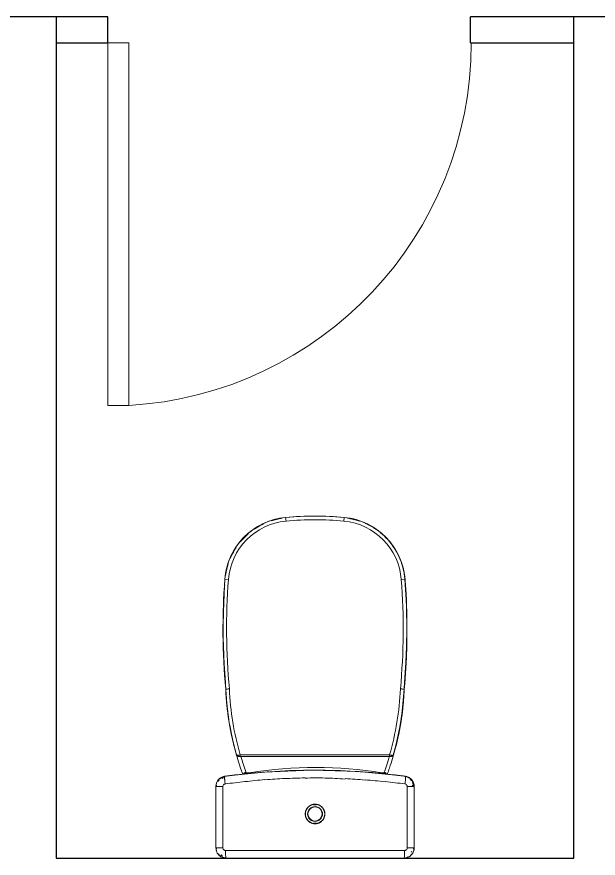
# Model space of a CAD drawing. Header units: metres. Extents: x 22.6 to 101.3, y 9.4 to 67.4.
# Drawn here: x 66.518 to 67.641, y 33.897 to 35.522 of the extents above; entities that cross this region are included whole.
import ezdxf

# ---------------------------------------------------------------- set-up
doc = ezdxf.new("R2010")
doc.units = ezdxf.units.M
doc.layers.add('00', color=252, linetype='Continuous')
doc.layers.add('A-DOOR', color=5, linetype='Continuous', lineweight=5)
doc.layers.add('G-IMPT', color=1, linetype='Continuous', lineweight=5)

# ---------------------------------------------------------------- blocks, each defined once
blk = doc.blocks.new('Single-Flush-Partition - 700 _ 2200-2763525-GROUND FLOOR PLAN')
at = {"layer": 'A-DOOR'}
for p, q in [((0.31, 0.025), (0.31, 0.7256)), ((0.35, 0.7256), (0.31, 0.7256)), ((0.35, 0.025), (0.35, 0.7256)), ((0.35, 0.025), (0.31, 0.025))]:
    blk.add_line(p, q, dxfattribs=at)
blk.add_arc((0.35, 0.025), 0.7017, 93.2679, 180, dxfattribs=at)
blk = doc.blocks.new('ECG_Commercial_Toilet_Maid_driver-P Trap_01 - 211109_092700_dwg_dwg_211109-V30-GROUND FLOOR PLAN')
at = {"layer": 'G-IMPT'}
for p, q in [((-0.4183, 0.1761), (-0.44, 0.1748)), ((-0.3575, 0.1776), (-0.3669, 0.1775)), ((-0.3006, 0.1763), (-0.3323, 0.1771)), ((-0.0804, 0.1337), (-0.0784, 0.133)), ((-0.0786, 0.1331), (-0.0803, 0.1331)), ((-0.0853, -0.0043), (-0.0853, -0.0059)), ((-0.0784, -0.133), (-0.0804, -0.1337)), ((-0.0786, -0.1331), (-0.0803, -0.1331)), ((-0.4226, -0.1759), (-0.3977, -0.1769)), ((-0.3514, -0.1776), (-0.3203, -0.177)), ((-0.2674, -0.1743), (-0.2411, -0.1722))]:
    blk.add_line(p, q, dxfattribs=at)
at = {"layer": 'G-IMPT', "flags": 128}
for points in [[(-0.2349, 0.1719), (-0.2217, 0.171), (-0.2025, 0.1692), (-0.1833, 0.1666), (-0.1816, 0.1664)], [(-0.1723, 0.1649), (-0.1642, 0.1634), (-0.1453, 0.1595), (-0.1265, 0.1549), (-0.1172, 0.1524)], [(-0.4998, 0.1614), (-0.5044, 0.159), (-0.5089, 0.1565), (-0.5134, 0.1538), (-0.5154, 0.1524)], [(-0.1138, 0.1514), (-0.1078, 0.1497), (-0.0894, 0.1437), (-0.0776, 0.1396)], [(-0.5263, 0.1443), (-0.5299, 0.1412), (-0.5337, 0.1376), (-0.5374, 0.1339), (-0.5409, 0.1301)], [(-0.0803, 0.1331), (-0.0803, 0.1297), (-0.0803, 0.1263)], [(-0.5719, -0.0627), (-0.5713, -0.0668), (-0.5703, -0.0719), (-0.5691, -0.077), (-0.5676, -0.082), (-0.5664, -0.0859)], [(-0.5622, -0.0966), (-0.5601, -0.1013), (-0.5577, -0.1059), (-0.5551, -0.1105), (-0.5524, -0.1149), (-0.5495, -0.1192), (-0.5493, -0.1195)], [(-0.0803, -0.1294), (-0.0803, -0.1312), (-0.0803, -0.1331)]]:
    blk.add_lwpolyline(points, dxfattribs=at)
at = {"layer": 'G-IMPT'}
for centre, radius, start, end in [((-0.263, -0.3639), 0.5295, 69.8168, 73.379), ((0.7318, -0.0015), 0.8221, 171.054, 188.946), ((-0.263, 0.3639), 0.5295, 286.6212, 290.1832)]:
    blk.add_arc(centre, radius, start, end, dxfattribs=at)
for points, knots in [([(-0.5134, 0.1537), (-0.5124, 0.1544), (-0.5064, 0.1581), (-0.5, 0.1613), (-0.4946, 0.1637)], [-0.3528816, -0.3528816, -0.3528816, -0.3528816, -0.3333333, -0.2354946, -0.2354946, -0.2354946, -0.2354946]), ([(-0.4808, 0.1688), (-0.4783, 0.1695), (-0.4718, 0.1713), (-0.4653, 0.1723), (-0.4613, 0.1728)], [-0.1550415, -0.1550415, -0.1550415, -0.1550415, -0.1111111, -0.0452824, -0.0452824, -0.0452824, -0.0452824]), ([(-0.4418, 0.1747), (-0.4378, 0.175), (-0.4259, 0.1758), (-0.406, 0.1767), (-0.3825, 0.1774), (-0.3662, 0.1776), (-0.3578, 0.1776), (-0.3572, 0.1776)], [-0.9464093, -0.9464093, -0.9464093, -0.9464093, -0.8888889, -0.7777778, -0.6666667, -0.5555556, -0.5477804, -0.5477804, -0.5477804, -0.5477804]), ([(-0.3385, 0.1774), (-0.3374, 0.1774), (-0.3285, 0.1773), (-0.3117, 0.1768), (-0.2881, 0.1757), (-0.2676, 0.1744), (-0.2551, 0.1734), (-0.2503, 0.173)], [-0.4598098, -0.4598098, -0.4598098, -0.4598098, -0.4444444, -0.3333333, -0.2222222, -0.1111111, -0.0437293, -0.0437293, -0.0437293, -0.0437293]), ([(-0.0798, 0.1365), (-0.0801, 0.1362), (-0.0804, 0.1356), (-0.0806, 0.1347), (-0.0805, 0.1341), (-0.0805, 0.1339)], [0.75, 0.75, 0.75, 0.75, 0.875, 0.9375, 1, 1, 1, 1]), ([(-0.078, 0.1376), (-0.0782, 0.1375), (-0.0789, 0.1373), (-0.0795, 0.1369), (-0.0798, 0.1365)], [0.5644299, 0.5644299, 0.5644299, 0.5644299, 0.625, 0.75, 0.75, 0.75, 0.75]), ([(-0.5575, 0.1063), (-0.5562, 0.1087), (-0.5543, 0.1119), (-0.5523, 0.1151), (-0.5517, 0.1159)], [-0.71214902, -0.71214902, -0.71214902, -0.71214902, -0.66666667, -0.65063088, -0.65063088, -0.65063088, -0.65063088]), ([(-0.5706, 0.0702), (-0.5702, 0.0723), (-0.5694, 0.0757), (-0.5685, 0.0791), (-0.5681, 0.0804)], [-0.92350914, -0.92350914, -0.92350914, -0.92350914, -0.88888889, -0.86576975, -0.86576975, -0.86576975, -0.86576975]), ([(-0.5676, -0.0821), (-0.5682, -0.0802), (-0.5696, -0.0755), (-0.5704, -0.0706), (-0.5709, -0.0677)], [-0.14372398, -0.14372398, -0.14372398, -0.14372398, -0.11111111, -0.06227402, -0.06227402, -0.06227402, -0.06227402]), ([(-0.5493, -0.1195), (-0.5507, -0.1175), (-0.5556, -0.1102), (-0.5596, -0.1023), (-0.5623, -0.0964)], [-0.373281, -0.373281, -0.373281, -0.373281, -0.3333333, -0.227652, -0.227652, -0.227652, -0.227652]), ([(-0.524, -0.1461), (-0.525, -0.1454), (-0.5312, -0.1403), (-0.5379, -0.1337), (-0.5432, -0.1274), (-0.5441, -0.1263)], [-0.5754732, -0.5754732, -0.5754732, -0.5754732, -0.5555556, -0.4444444, -0.4201761, -0.4201761, -0.4201761, -0.4201761]), ([(-0.2411, -0.1722), (-0.2346, -0.1719), (-0.2217, -0.1711), (-0.2025, -0.1693), (-0.1833, -0.1668), (-0.1642, -0.1635), (-0.1452, -0.1596), (-0.1264, -0.155), (-0.1078, -0.1498), (-0.0916, -0.1446), (-0.0816, -0.141), (-0.0776, -0.1396)], [0, 0, 0, 0, 0.1111111, 0.2222222, 0.3333333, 0.4444444, 0.5555556, 0.6666667, 0.7777778, 0.8888889, 0.9605895, 0.9605895, 0.9605895, 0.9605895]), ([(-0.0805, -0.1339), (-0.0805, -0.1341), (-0.0806, -0.1347), (-0.0804, -0.1356), (-0.0801, -0.1362), (-0.0798, -0.1365)], [0, 0, 0, 0, 0.0625, 0.125, 0.25, 0.25, 0.25, 0.25]), ([(-0.0798, -0.1365), (-0.0794, -0.1369), (-0.0789, -0.1373), (-0.0782, -0.1375), (-0.078, -0.1376)], [0.25, 0.25, 0.25, 0.25, 0.375, 0.4356025, 0.4356025, 0.4356025, 0.4356025]), ([(-0.4902, -0.1655), (-0.4909, -0.1652), (-0.4979, -0.1625), (-0.5072, -0.1578), (-0.5152, -0.1526), (-0.5175, -0.151)], [-0.7902983, -0.7902983, -0.7902983, -0.7902983, -0.7777778, -0.6666667, -0.6200914, -0.6200914, -0.6200914, -0.6200914])]:
    blk.add_open_spline(points, degree=3, knots=knots, dxfattribs=at)
for points in [[(-0.5413, 0.1297), (-0.5368, 0.1348), (-0.532, 0.1395), (-0.5269, 0.1438)], [(-0.0787, 0.1339), (-0.079, 0.1339), (-0.0796, 0.1339), (-0.0802, 0.1339), (-0.0805, 0.1339)], [(-0.0805, 0.1339), (-0.0804, 0.1338), (-0.0804, 0.1335), (-0.0803, 0.1332), (-0.0803, 0.1331)], [(-0.0789, 0.128), (-0.0794, 0.1282), (-0.0798, 0.1284), (-0.0803, 0.1286)], [(-0.0803, 0.1263), (-0.0799, 0.1263), (-0.0795, 0.1263), (-0.0792, 0.1262)], [(-0.0803, -0.1294), (-0.08, -0.1294), (-0.0793, -0.1293), (-0.0787, -0.1293), (-0.0784, -0.1292)], [(-0.0803, -0.1331), (-0.0803, -0.1332), (-0.0804, -0.1335), (-0.0804, -0.1338), (-0.0805, -0.1339)], [(-0.0805, -0.1339), (-0.0802, -0.1339), (-0.0796, -0.1339), (-0.079, -0.1339), (-0.0787, -0.1339)], [(-0.4531, -0.1739), (-0.4643, -0.1731), (-0.4754, -0.1707), (-0.4861, -0.167)], [(-0.2411, -0.1722), (-0.2489, -0.1729), (-0.2646, -0.1742), (-0.2881, -0.1757), (-0.3117, -0.1768), (-0.3353, -0.1775), (-0.3589, -0.1777), (-0.3825, -0.1774), (-0.406, -0.1767), (-0.4297, -0.1756), (-0.4453, -0.1745), (-0.4531, -0.1739)]]:
    blk.add_open_spline(points, degree=3, dxfattribs=at)
blk = doc.blocks.new('ECG_Commercial_Toilet_Maid_driver-P Trap_01 - 211109_092700_dwg_dwg_Deckel_unten_211101-2077760-GROUND FLOOR PLAN')
at = {"layer": 'G-IMPT'}
for p, q in [((-0.127, 0.1545), (-0.1269, 0.155)), ((-0.1249, 0.1542), (-0.1269, 0.155)), ((-0.1269, -0.155), (-0.127, -0.1545)), ((-0.1269, -0.155), (-0.125, -0.1533))]:
    blk.add_line(p, q, dxfattribs=at)
at = {"layer": 'G-IMPT', "flags": 128}
for points in [[(-0.4942, 0.1639), (-0.4982, 0.1621), (-0.5028, 0.1598), (-0.5074, 0.1574), (-0.5119, 0.1547), (-0.5156, 0.1523)], [(-0.4583, 0.1734), (-0.4635, 0.1727), (-0.4686, 0.1718), (-0.4737, 0.1707), (-0.4787, 0.1694), (-0.4837, 0.1679)], [(-0.3647, 0.1773), (-0.3912, 0.1771), (-0.4413, 0.1748), (-0.4432, 0.1746)], [(-0.2547, 0.1731), (-0.291, 0.1758), (-0.3373, 0.1773)], [(-0.1829, 0.1665), (-0.19, 0.1676), (-0.2113, 0.1701), (-0.2327, 0.1717), (-0.2361, 0.1719)], [(-0.1269, 0.155), (-0.1477, 0.1601), (-0.1688, 0.1643), (-0.1727, 0.1649)], [(-0.5264, 0.1441), (-0.5286, 0.1424), (-0.5324, 0.1389), (-0.5361, 0.1352), (-0.5397, 0.1314), (-0.5416, 0.1293)], [(-0.5512, 0.1166), (-0.5523, 0.1149), (-0.5551, 0.1105), (-0.5576, 0.106), (-0.56, 0.1014), (-0.5609, 0.0994)], [(-0.567, 0.084), (-0.5676, 0.082), (-0.569, 0.077), (-0.5702, 0.072), (-0.5712, 0.0669), (-0.5716, 0.0647)], [(-0.5719, -0.0627), (-0.5713, -0.0668), (-0.5703, -0.0719), (-0.5691, -0.077), (-0.5676, -0.082), (-0.5664, -0.0859)], [(-0.5622, -0.0966), (-0.5601, -0.1013), (-0.5577, -0.1059), (-0.5551, -0.1105), (-0.5524, -0.1149), (-0.5495, -0.1192)], [(-0.5447, -0.1255), (-0.5432, -0.1274), (-0.5398, -0.1314), (-0.5362, -0.1352), (-0.5325, -0.1388), (-0.5286, -0.1423), (-0.5247, -0.1456), (-0.5226, -0.1472)], [(-0.52, -0.1492), (-0.5163, -0.1518), (-0.5119, -0.1547), (-0.5075, -0.1573), (-0.5029, -0.1598), (-0.4982, -0.1621), (-0.4935, -0.1642), (-0.4886, -0.1661), (-0.4837, -0.1678), (-0.4788, -0.1694), (-0.4737, -0.1707), (-0.4687, -0.1718), (-0.4635, -0.1727), (-0.4584, -0.1734), (-0.4532, -0.1739), (-0.4531, -0.1739)], [(-0.2411, -0.1722), (-0.2196, -0.1708), (-0.1983, -0.1687), (-0.177, -0.1657), (-0.1559, -0.1618), (-0.135, -0.1571), (-0.1269, -0.155)], [(-0.4531, -0.1739), (-0.4031, -0.1768), (-0.353, -0.1776), (-0.3029, -0.1764), (-0.2529, -0.1732), (-0.2411, -0.1722)]]:
    blk.add_lwpolyline(points, dxfattribs=at)
at = {"layer": 'G-IMPT'}
for centre, radius, start, end in [((-0.263, -0.3639), 0.5365, 81.3483, 83.4677), ((-0.263, -0.3639), 0.5365, 75.3041, 78.0597), ((-0.1287, 0.1483), 0.007, 60.9879, 75.3041), ((-0.1287, 0.1483), 0.007, 60.9879, 75.3041), ((-0.263, 0.3639), 0.5365, 272.3428, 284.6959), ((-0.1287, -0.1483), 0.007, 284.6959, 315.0019), ((-0.1287, -0.1483), 0.007, 284.6959, 315.0019), ((-0.4432, -0.0443), 0.13, 249.5754, 265.6258), ((-0.3576, 1.0752), 1.2528, 265.6258, 275.3365)]:
    blk.add_arc(centre, radius, start, end, dxfattribs=at)
blk = doc.blocks.new('ECG_Commercial_Toilet_Maid_driver-P Trap_01 - 211109_092700_dwg_dwg_Deckel_oben_211101-2077761-GROUND FLOOR PLAN')
at = {"layer": 'G-IMPT'}
for p, q in [((-0.4531, 0.1739), (-0.4526, 0.167)), ((-0.1262, 0.1549), (-0.1264, 0.1542)), ((-0.1163, 0.1519), (-0.1162, 0.1521)), ((-0.1108, 0.1483), (-0.1127, 0.1483)), ((-0.1108, 0.1483), (-0.1108, 0.1442)), ((-0.1138, 0.1442), (-0.1108, 0.1442)), ((-0.1138, 0.1442), (-0.1138, -0.1442)), ((-0.1108, -0.1442), (-0.1108, 0.1442)), ((-0.1108, -0.1442), (-0.1108, 0.1442)), ((-0.5726, 0.0565), (-0.5657, 0.0558)), ((-0.5726, -0.0565), (-0.5657, -0.0558)), ((-0.1138, -0.1442), (-0.1108, -0.1442)), ((-0.1108, -0.1442), (-0.1108, -0.1483)), ((-0.1264, -0.1542), (-0.1262, -0.1549)), ((-0.1162, -0.1521), (-0.1163, -0.1519)), ((-0.1127, -0.1483), (-0.1108, -0.1483)), ((-0.4531, -0.1739), (-0.4526, -0.167))]:
    blk.add_line(p, q, dxfattribs=at)
at = {"layer": 'G-IMPT', "flags": 128}
for points in [[(-0.4531, 0.1739), (-0.4583, 0.1734), (-0.4635, 0.1727), (-0.4686, 0.1718), (-0.4737, 0.1707), (-0.4787, 0.1694), (-0.4837, 0.1679), (-0.4886, 0.1661), (-0.4934, 0.1642), (-0.4982, 0.1621), (-0.5028, 0.1598), (-0.5074, 0.1574), (-0.5119, 0.1547), (-0.5162, 0.1519), (-0.5205, 0.1489), (-0.5246, 0.1457), (-0.5286, 0.1424), (-0.5324, 0.1389), (-0.5361, 0.1352), (-0.5397, 0.1314), (-0.5431, 0.1275), (-0.5464, 0.1234), (-0.5494, 0.1193), (-0.5523, 0.1149), (-0.5551, 0.1105), (-0.5576, 0.106), (-0.56, 0.1014), (-0.5622, 0.0967), (-0.5642, 0.0919), (-0.566, 0.087), (-0.5676, 0.082), (-0.569, 0.077), (-0.5702, 0.072), (-0.5712, 0.0669), (-0.572, 0.0617), (-0.5726, 0.0566), (-0.5726, 0.0565)], [(-0.2411, 0.1722), (-0.291, 0.1758), (-0.3411, 0.1775), (-0.3912, 0.1771), (-0.4413, 0.1748), (-0.4531, 0.1739)], [(-0.113, 0.1512), (-0.1337, 0.1568), (-0.1546, 0.1615), (-0.1757, 0.1655), (-0.197, 0.1685), (-0.2183, 0.1707), (-0.2397, 0.1721), (-0.2411, 0.1722)], [(-0.5726, 0.0565), (-0.5744, 0.0324), (-0.5752, 0.0083), (-0.5751, -0.0158), (-0.574, -0.0399), (-0.5726, -0.0565)], [(-0.5726, -0.0565), (-0.5721, -0.0617), (-0.5713, -0.0668), (-0.5703, -0.0719), (-0.5691, -0.077), (-0.5676, -0.082), (-0.566, -0.0869), (-0.5642, -0.0918), (-0.5622, -0.0966), (-0.5601, -0.1013), (-0.5577, -0.1059), (-0.5551, -0.1105), (-0.5524, -0.1149), (-0.5495, -0.1192), (-0.5464, -0.1234), (-0.5432, -0.1274), (-0.5398, -0.1314), (-0.5362, -0.1352), (-0.5325, -0.1388), (-0.5286, -0.1423), (-0.5247, -0.1456), (-0.5205, -0.1488), (-0.5163, -0.1518), (-0.5119, -0.1547), (-0.5075, -0.1573), (-0.5029, -0.1598), (-0.4982, -0.1621), (-0.4935, -0.1642), (-0.4886, -0.1661), (-0.4837, -0.1678), (-0.4788, -0.1694), (-0.4737, -0.1707), (-0.4687, -0.1718), (-0.4635, -0.1727), (-0.4584, -0.1734), (-0.4532, -0.1739), (-0.4531, -0.1739)], [(-0.2411, -0.1722), (-0.2196, -0.1708), (-0.1983, -0.1687), (-0.177, -0.1657), (-0.1559, -0.1618), (-0.135, -0.1571), (-0.1143, -0.1516), (-0.113, -0.1512)], [(-0.4531, -0.1739), (-0.4031, -0.1768), (-0.353, -0.1776), (-0.3029, -0.1764), (-0.2529, -0.1732), (-0.2411, -0.1722)]]:
    blk.add_lwpolyline(points, dxfattribs=at)
at = {"layer": 'G-IMPT'}
for centre, radius, start, end in [((-0.4432, 0.0443), 0.13, 94.3742, 174.6261), ((-0.4432, 0.0443), 0.123, 94.3742, 174.6261), ((-0.3576, -1.0752), 1.2528, 84.6635, 94.3742), ((-0.3576, -1.0752), 1.2458, 84.6551, 94.3742), ((-0.263, -0.3639), 0.5295, 73.6374, 87.677), ((-0.263, -0.3639), 0.5365, 73.7635, 87.6572), ((-0.263, -0.3639), 0.5365, 81.0541, 87.6572), ((-0.263, -0.3639), 0.5365, 75.2338, 78.8854), ((-0.117, 0.1492), 0.003, 74.1204, 97.6492), ((-0.263, -0.3639), 0.5365, 73.7635, 74.1204), ((-0.1138, 0.1483), 0.003, 0, 73.7635), ((-0.1138, 0.1483), 0.003, 0, 73.7635), ((0.0278, 0), 0.6031, 174.6261, 185.3739), ((0.0278, 0), 0.5961, 174.6261, 185.3739), ((-0.4432, -0.0443), 0.13, 185.3739, 265.6258), ((-0.4432, -0.0443), 0.123, 185.3739, 265.6258), ((-0.263, 0.3639), 0.5295, 272.323, 286.3626), ((-0.263, 0.3639), 0.5365, 272.3428, 286.2365), ((-0.263, 0.3639), 0.5365, 281.1146, 284.7662), ((-0.117, -0.1492), 0.003, 262.3508, 285.8796), ((-0.263, 0.3639), 0.5365, 285.8796, 286.2365), ((-0.1138, -0.1483), 0.003, 286.2365, 0), ((-0.1138, -0.1483), 0.003, 286.2365, 0), ((-0.3576, 1.0752), 1.2528, 265.6258, 275.3365), ((-0.3576, 1.0752), 1.2458, 265.6258, 275.3449), ((-0.263, 0.3639), 0.5365, 272.3428, 278.9459)]:
    blk.add_arc(centre, radius, start, end, dxfattribs=at)
for points in [[(-0.2411, 0.1722), (-0.2411, 0.1721), (-0.2411, 0.1718), (-0.2412, 0.1702), (-0.2413, 0.1679), (-0.2415, 0.1661), (-0.2415, 0.1652)], [(-0.1137, 0.1454), (-0.1137, 0.145), (-0.1138, 0.1446), (-0.1138, 0.1442)], [(-0.1138, -0.1442), (-0.1138, -0.1446), (-0.1137, -0.145), (-0.1137, -0.1454)], [(-0.1137, -0.1454), (-0.1136, -0.1458), (-0.1136, -0.1462), (-0.1135, -0.1465)], [(-0.2415, -0.1652), (-0.2415, -0.1661), (-0.2413, -0.1679), (-0.2412, -0.1702), (-0.2411, -0.1718), (-0.2411, -0.1721), (-0.2411, -0.1722)]]:
    blk.add_open_spline(points, degree=3, dxfattribs=at)
for points, knots in [([(-0.1162, 0.1521), (-0.1162, 0.1521), (-0.1169, 0.1523), (-0.1202, 0.1533), (-0.1239, 0.1543), (-0.1262, 0.1549)], [-1, -1, -1, -1, -0.722222, -0.444444, 0, 0, 0, 0]), ([(-0.113, 0.1512), (-0.113, 0.1512), (-0.113, 0.1509), (-0.1132, 0.1495), (-0.1134, 0.1475), (-0.1136, 0.146), (-0.1137, 0.1454)], [0, 0, 0, 0, 0.2222222, 0.4444444, 0.7222222, 0.8888885, 0.8888885, 0.8888885, 0.8888885]), ([(-0.1108, 0.1442), (-0.1108, 0.1446), (-0.1108, 0.1456), (-0.1108, 0.147), (-0.1108, 0.148), (-0.1108, 0.1483), (-0.1108, 0.1483)], [0, 0, 0, 0, 0.222222, 0.444444, 0.722222, 1, 1, 1, 1]), ([(-0.1108, -0.1483), (-0.1108, -0.1483), (-0.1108, -0.1481), (-0.1108, -0.1473), (-0.1108, -0.1459), (-0.1108, -0.1447), (-0.1108, -0.1442)], [0, 0, 0, 0, 0.222222, 0.444444, 0.722222, 1, 1, 1, 1]), ([(-0.1162, -0.1521), (-0.1162, -0.1521), (-0.1166, -0.1522), (-0.1186, -0.1528), (-0.1219, -0.1537), (-0.1248, -0.1545), (-0.1262, -0.1549)], [0, 0, 0, 0, 0.222222, 0.444444, 0.722222, 1, 1, 1, 1]), ([(-0.1135, -0.1465), (-0.1134, -0.1473), (-0.1133, -0.1488), (-0.1131, -0.1502), (-0.113, -0.151), (-0.113, -0.1512), (-0.113, -0.1512)], [0.2222222, 0.2222222, 0.2222222, 0.2222222, 0.4444444, 0.6666667, 0.8333333, 1, 1, 1, 1])]:
    blk.add_open_spline(points, degree=3, knots=knots, dxfattribs=at)
blk = doc.blocks.new('ECG_Commercial_Toilet_Maid_driver-P Trap_01 - 211109_092700_dwg_dwg_Spühlkasten_211101-V34-GROUND FLOOR PLAN')
at = {"layer": 'G-IMPT'}
for p, q in [((-0.0606, 0.1853), (-0.059, 0.1866)), ((-0.0479, 0.1896), (-0.0479, 0.1886)), ((-0.0478, 0.1894), (-0.0478, 0.1888)), ((0.0707, 0.1915), (-0.0477, 0.1915)), ((-0.0477, 0.1915), (0.0707, 0.1915)), ((-0.0477, 0.187), (-0.0477, 0.1915)), ((-0.0477, 0.1915), (-0.0477, 0.1915)), ((-0.0477, 0.1851), (-0.0477, 0.187)), ((-0.0477, 0.1829), (-0.0477, 0.1851)), ((-0.0477, 0.1806), (-0.0477, 0.1829)), ((-0.0477, 0.1781), (-0.0477, 0.1806)), ((0.0707, 0.1915), (0.0707, 0.1915)), ((0.0707, 0.1915), (0.0707, 0.187)), ((0.0707, 0.187), (0.0707, 0.1851)), ((0.0707, 0.1851), (0.0707, 0.1829)), ((0.0707, 0.1829), (0.0707, 0.1806)), ((0.0707, 0.1806), (0.0707, 0.1781)), ((0.0824, 0.1862), (0.0836, 0.1852)), ((-0.0693, 0.1603), (-0.0684, 0.1673)), ((0.0707, 0.1781), (-0.0477, 0.1781)), ((0.0757, -0.1731), (0.0757, 0.1731)), ((0.0888, 0.1785), (0.0898, 0.1755)), ((0.0902, 0.1742), (0.0905, 0.1718)), ((-0.0693, 0.1602), (-0.071, 0.1463)), ((-0.0701, 0.1525), (-0.0693, 0.1602)), ((-0.0692, 0.1616), (-0.0693, 0.1602)), ((-0.0755, 0.0994), (-0.0753, 0.1013)), ((-0.076, 0.0922), (-0.0762, 0.0891)), ((-0.0782, 0.0535), (-0.0792, 0.0178)), ((-0.0791, 0.0212), (-0.0791, 0.0224)), ((-0.0792, -0.0178), (-0.0782, -0.0535)), ((-0.0762, -0.0891), (-0.076, -0.0923)), ((-0.071, -0.1463), (-0.0693, -0.1602)), ((-0.0693, -0.1602), (-0.0695, -0.158)), ((-0.0684, -0.1671), (-0.0686, -0.1657)), ((-0.0684, -0.1673), (-0.0684, -0.1671)), ((-0.0666, -0.1769), (-0.0673, -0.1744)), ((-0.0646, -0.1809), (-0.066, -0.1781)), ((-0.0477, -0.1781), (0.0707, -0.1781)), ((-0.0477, -0.1805), (-0.0477, -0.1781)), ((0.0707, -0.1886), (0.0707, -0.1781)), ((-0.0479, -0.19), (-0.0479, -0.188)), ((-0.0478, -0.1882), (-0.0478, -0.1902)), ((-0.0477, -0.1829), (-0.0477, -0.1805)), ((-0.0477, -0.1851), (-0.0477, -0.1829)), ((-0.0477, -0.187), (-0.0477, -0.1851)), ((-0.0477, -0.1915), (-0.0477, -0.187)), ((-0.0477, -0.1915), (0.0707, -0.1915)), ((0.0707, -0.1915), (-0.0477, -0.1915)), ((-0.0477, -0.1915), (-0.0477, -0.1915)), ((0.0707, -0.1915), (0.0707, -0.1886)), ((0.0707, -0.1915), (0.0707, -0.1915))]:
    blk.add_line(p, q, dxfattribs=at)
at = {"layer": 'G-IMPT', "flags": 128}
for points in [[(-0.0675, 0.1742), (-0.0669, 0.177), (-0.066, 0.1796), (-0.0646, 0.1821), (-0.063, 0.1844), (-0.061, 0.1864), (-0.0587, 0.1882), (-0.0563, 0.1896), (-0.0519, 0.191), (-0.0477, 0.1915)], [(-0.0671, 0.1754), (-0.0662, 0.1781), (-0.0648, 0.1806), (-0.0632, 0.1829)], [(-0.0478, 0.1902), (-0.0478, 0.1904), (-0.0478, 0.1906), (-0.0478, 0.1909), (-0.0477, 0.1911)], [(0.0707, 0.1915), (0.0735, 0.1913), (0.0763, 0.1907), (0.0789, 0.1897), (0.0814, 0.1884), (0.0837, 0.1867), (0.0857, 0.1847), (0.0874, 0.1824), (0.0888, 0.18), (0.0903, 0.1757), (0.0907, 0.1715)], [(-0.0675, -0.1742), (-0.0766, -0.0837), (-0.0793, 0.0071), (-0.0756, 0.0979), (-0.0675, 0.1742)], [(-0.0684, 0.1673), (-0.0684, 0.1671), (-0.0686, 0.1657), (-0.0688, 0.1643), (-0.069, 0.1629)], [(-0.0677, 0.1726), (-0.0679, 0.1713), (-0.0681, 0.1699), (-0.0683, 0.1685), (-0.0684, 0.1673)], [(-0.0727, 0.1302), (-0.0733, 0.1247), (-0.0747, 0.1086)], [(-0.0746, 0.1091), (-0.0744, 0.112), (-0.0735, 0.1209)], [(-0.0765, -0.0844), (-0.0767, -0.0822), (-0.0767, -0.08)], [(-0.0748, -0.1076), (-0.0733, -0.1247), (-0.0727, -0.1302)], [(-0.0686, -0.1657), (-0.0688, -0.1643), (-0.069, -0.1629), (-0.0692, -0.1616), (-0.0693, -0.1602)], [(-0.0677, -0.1726), (-0.0679, -0.1713), (-0.0681, -0.1699), (-0.0683, -0.1685), (-0.0684, -0.1673)], [(-0.0477, -0.1915), (-0.0505, -0.1913), (-0.0533, -0.1907), (-0.0559, -0.1897), (-0.0584, -0.1884), (-0.0607, -0.1867), (-0.0627, -0.1847), (-0.0644, -0.1824), (-0.0665, -0.1784), (-0.0675, -0.1742)], [(0.0907, -0.1715), (0.0905, -0.1743), (0.0899, -0.1771), (0.0889, -0.1798), (0.0876, -0.1822), (0.0859, -0.1845), (0.0839, -0.1865), (0.0817, -0.1882), (0.0792, -0.1896), (0.0749, -0.1911), (0.0707, -0.1915)], [(0.0905, -0.1728), (0.0899, -0.1756), (0.0889, -0.1782)], [(-0.0587, -0.1868), (-0.0609, -0.1852), (-0.0623, -0.1838)], [(-0.0479, -0.19), (-0.0507, -0.1898), (-0.0535, -0.1892), (-0.0561, -0.1882)], [(-0.0478, -0.1902), (-0.0478, -0.1904), (-0.0478, -0.1906), (-0.0478, -0.1909), (-0.0477, -0.1911)]]:
    blk.add_lwpolyline(points, dxfattribs=at)
at = {"layer": 'G-IMPT'}
for centre, major_axis, ratio, start_param, end_param in [((0.0757, 0.1715), (0.015, 0), 0.104518, 0.698132, 1.570796), ((0.0757, 0.1715), (-0.015, 0), 0.104518, 3.141593, 3.839719), ((0.0757, -0.1715), (0.015, 0), 0.101852, 4.712389, 4.886922), ((0.0757, -0.1715), (-0.015, 0), 0.101852, 1.745329, 3.141593)]:
    blk.add_ellipse(centre, major_axis=major_axis, ratio=ratio, start_param=start_param, end_param=end_param, dxfattribs=at)
for points, knots in [([(-0.0675, 0.1742), (-0.0671, 0.1768), (-0.0654, 0.1819), (-0.0603, 0.1876), (-0.0541, 0.1908), (-0.0498, 0.1915), (-0.0477, 0.1915)], [-1, -1, -1, -1, -0.722222, -0.444444, -0.222222, 0, 0, 0, 0]), ([(-0.0674, 0.1743), (-0.0673, 0.1749), (-0.0669, 0.1765), (-0.0657, 0.1797), (-0.0641, 0.1819), (-0.0629, 0.1833)], [0.0512305, 0.0512305, 0.0512305, 0.0512305, 0.1111111, 0.2222222, 0.4038066, 0.4038066, 0.4038066, 0.4038066]), ([(-0.0628, 0.1833), (-0.0637, 0.1823), (-0.0657, 0.1796), (-0.0668, 0.1764), (-0.0673, 0.1743)], [0.5863221, 0.5863221, 0.5863221, 0.5863221, 0.7222222, 0.9391237, 0.9391237, 0.9391237, 0.9391237]), ([(-0.0651, 0.1752), (-0.0648, 0.1761), (-0.0643, 0.1775), (-0.0636, 0.1787), (-0.0633, 0.1792)], [0.1111111, 0.1111111, 0.1111111, 0.1111111, 0.2222222, 0.2811373, 0.2811373, 0.2811373, 0.2811373]), ([(0.0707, 0.1915), (0.0742, 0.1915), (0.08, 0.1899), (0.0863, 0.1846), (0.0893, 0.1795), (0.0905, 0.175), (0.0907, 0.1727), (0.0907, 0.1715)], [-1, -1, -1, -1, -0.666667, -0.444444, -0.222222, -0.111111, 0, 0, 0, 0]), ([(0.088, 0.1802), (0.0883, 0.1797), (0.0897, 0.177), (0.0903, 0.1741), (0.0906, 0.1717)], [0.6666667, 0.6666667, 0.6666667, 0.6666667, 0.7222222, 0.9538225, 0.9538225, 0.9538225, 0.9538225]), ([(0.09, 0.1753), (0.0898, 0.1758), (0.0894, 0.1772), (0.0888, 0.1785), (0.0884, 0.1793)], [0.1726862, 0.1726862, 0.1726862, 0.1726862, 0.2222222, 0.3099855, 0.3099855, 0.3099855, 0.3099855]), ([(-0.0791, -0.0194), (-0.0793, -0.0065), (-0.0793, 0.0584), (-0.0745, 0.1231), (-0.0675, 0.1742)], [-0.5555556, -0.5555556, -0.5555556, -0.5555556, -0.4444444, 0, 0, 0, 0]), ([(-0.0639, 0.1747), (-0.0645, 0.1747), (-0.0655, 0.1747), (-0.0666, 0.1746), (-0.0673, 0.1744), (-0.0675, 0.1743), (-0.0675, 0.1742)], [0.5555556, 0.5555556, 0.5555556, 0.5555556, 0.6666667, 0.7777778, 0.8888889, 0.9998878, 0.9998878, 0.9998878, 0.9998878]), ([(-0.0477, 0.1781), (-0.0483, 0.1781), (-0.0497, 0.1778), (-0.0513, 0.1767), (-0.0523, 0.1753), (-0.0526, 0.1743), (-0.0526, 0.1738)], [-1, -1, -1, -1, -0.722222, -0.444444, -0.222222, 0, 0, 0, 0]), ([(0.0757, 0.1731), (0.0757, 0.1738), (0.0754, 0.1753), (0.0741, 0.1769), (0.0725, 0.1779), (0.0713, 0.1781), (0.0707, 0.1781)], [-1, -1, -1, -1, -0.722222, -0.444444, -0.222222, 0, 0, 0, 0]), ([(0.0906, 0.1717), (0.0906, 0.1723), (0.0904, 0.1733), (0.0902, 0.1744), (0.0901, 0.1748)], [0.0548654, 0.0548654, 0.0548654, 0.0548654, 0.1111111, 0.1553711, 0.1553711, 0.1553711, 0.1553711]), ([(-0.0477, -0.1915), (-0.0509, -0.1915), (-0.0562, -0.1902), (-0.0622, -0.1857), (-0.0653, -0.1813), (-0.0669, -0.1774), (-0.0674, -0.1753), (-0.0675, -0.1742)], [-1, -1, -1, -1, -0.666667, -0.444444, -0.222222, -0.111111, 0, 0, 0, 0]), ([(-0.0577, -0.1743), (-0.0585, -0.1744), (-0.06, -0.1745), (-0.0622, -0.1747), (-0.064, -0.1747), (-0.0655, -0.1747), (-0.0666, -0.1746), (-0.0673, -0.1745), (-0.0675, -0.1743), (-0.0675, -0.1742)], [0.2222222, 0.2222222, 0.2222222, 0.2222222, 0.3333333, 0.4444444, 0.5555556, 0.6666667, 0.7777778, 0.8888889, 0.9998876, 0.9998876, 0.9998876, 0.9998876]), ([(-0.0674, -0.1744), (-0.0673, -0.1748), (-0.067, -0.1759), (-0.0667, -0.1769), (-0.0665, -0.1774)], [0.0614445, 0.0614445, 0.0614445, 0.0614445, 0.1111111, 0.1711353, 0.1711353, 0.1711353, 0.1711353]), ([(-0.0642, -0.1817), (-0.0645, -0.1813), (-0.066, -0.179), (-0.0668, -0.1764), (-0.0673, -0.1743)], [0.6666667, 0.6666667, 0.6666667, 0.6666667, 0.7222222, 0.9481729, 0.9481729, 0.9481729, 0.9481729]), ([(-0.0526, -0.1737), (-0.0525, -0.1744), (-0.0521, -0.1757), (-0.0508, -0.1771), (-0.0493, -0.1779), (-0.0482, -0.1781), (-0.0477, -0.1781)], [-1, -1, -1, -1, -0.722222, -0.444444, -0.222222, 0, 0, 0, 0]), ([(0.0907, -0.1715), (0.0907, -0.1744), (0.0894, -0.1802), (0.0843, -0.1868), (0.0777, -0.1907), (0.073, -0.1915), (0.0707, -0.1915)], [-1, -1, -1, -1, -0.722222, -0.444444, -0.222222, 0, 0, 0, 0]), ([(0.0707, -0.1781), (0.0714, -0.1781), (0.0729, -0.1778), (0.0746, -0.1765), (0.0755, -0.1748), (0.0757, -0.1736), (0.0757, -0.1731)], [-1, -1, -1, -1, -0.722222, -0.444444, -0.222222, 0, 0, 0, 0]), ([(0.0907, -0.1717), (0.0906, -0.1724), (0.0904, -0.1742), (0.0896, -0.1771), (0.0886, -0.1792), (0.088, -0.1802)], [0.0467052, 0.0467052, 0.0467052, 0.0467052, 0.1111111, 0.2222222, 0.3333333, 0.3333333, 0.3333333, 0.3333333]), ([(0.0884, -0.1793), (0.0886, -0.179), (0.0892, -0.1777), (0.0895, -0.1764), (0.0897, -0.1753)], [0.6917979, 0.6917979, 0.6917979, 0.6917979, 0.7222222, 0.8264398, 0.8264398, 0.8264398, 0.8264398]), ([(-0.0478, -0.1902), (-0.05, -0.1902), (-0.053, -0.1897), (-0.0559, -0.1886), (-0.0567, -0.1882)], [0, 0, 0, 0, 0.2222222, 0.3188139, 0.3188139, 0.3188139, 0.3188139])]:
    blk.add_open_spline(points, degree=3, knots=knots, dxfattribs=at)
for points in [[(-0.0634, 0.1793), (-0.0641, 0.1781), (-0.0645, 0.1768), (-0.0649, 0.1754)], [(-0.0598, 0.1863), (-0.0591, 0.1868), (-0.0585, 0.1872), (-0.0578, 0.1876)], [(-0.0581, 0.1872), (-0.0587, 0.1868), (-0.0592, 0.1864), (-0.0598, 0.186)], [(-0.0502, 0.1901), (-0.0494, 0.1902), (-0.0486, 0.1902), (-0.0478, 0.1902)], [(0.0707, 0.1902), (0.0714, 0.1902), (0.0722, 0.1902), (0.0729, 0.1901)], [(0.0836, 0.1853), (0.0831, 0.1856), (0.0827, 0.186), (0.0823, 0.1863)], [(0.0863, 0.1792), (0.0858, 0.1801), (0.0852, 0.181), (0.0845, 0.1818)], [(0.0845, 0.1815), (0.0852, 0.1807), (0.0858, 0.1799), (0.0864, 0.179)], [(-0.0621, 0.1747), (-0.0628, 0.1747), (-0.0634, 0.1747), (-0.0639, 0.1747)], [(-0.06, 0.1745), (-0.0608, 0.1746), (-0.0615, 0.1746), (-0.0621, 0.1747)], [(-0.0577, 0.1743), (-0.0585, 0.1744), (-0.0593, 0.1745), (-0.06, 0.1745)], [(-0.0552, 0.1741), (-0.056, 0.1742), (-0.0569, 0.1743), (-0.0577, 0.1743)], [(-0.0526, 0.1738), (-0.0544, 0.161), (-0.0559, 0.1482), (-0.0572, 0.1354)], [(-0.0526, 0.1738), (-0.0535, 0.1739), (-0.0544, 0.174), (-0.0552, 0.1741)], [(-0.0693, 0.1603), (-0.0693, 0.1602), (-0.0693, 0.1602), (-0.0693, 0.1602)], [(-0.0572, 0.1354), (-0.0586, 0.1226), (-0.0599, 0.1097), (-0.0611, 0.0968)], [(-0.0607, 0.0969), (-0.0616, 0.084), (-0.0626, 0.0711), (-0.0633, 0.0582)], [(-0.063, 0.0582), (-0.0636, 0.0453), (-0.0641, 0.0323), (-0.0644, 0.0194)], [(-0.0641, 0.0194), (-0.0643, 0.0065), (-0.0646, -0.0194), (-0.0631, -0.0452), (-0.0622, -0.058)], [(-0.0675, -0.1742), (-0.0745, -0.1231), (-0.0784, -0.0714), (-0.0791, -0.0195)], [(-0.063, -0.0581), (-0.0624, -0.0711), (-0.0614, -0.0839), (-0.0602, -0.0967)], [(-0.0723, -0.1346), (-0.0736, -0.1219), (-0.0747, -0.1091), (-0.0757, -0.0962)], [(-0.0607, -0.0968), (-0.0597, -0.1097), (-0.0584, -0.1225), (-0.0569, -0.1353)], [(-0.0572, -0.1354), (-0.0559, -0.1482), (-0.0544, -0.161), (-0.0526, -0.1737)], [(-0.0693, -0.1602), (-0.0693, -0.1602), (-0.0693, -0.1602), (-0.0693, -0.1603)], [(-0.0659, -0.1787), (-0.0654, -0.1797), (-0.0648, -0.1806), (-0.0642, -0.1814)], [(-0.0552, -0.1741), (-0.056, -0.1742), (-0.0569, -0.1742), (-0.0577, -0.1743)], [(-0.0526, -0.1737), (-0.0535, -0.1738), (-0.0543, -0.174), (-0.0552, -0.1741)], [(0.0901, -0.1748), (0.0904, -0.1738), (0.0905, -0.1728), (0.0906, -0.1717)], [(-0.0598, -0.1863), (-0.0606, -0.1856), (-0.0615, -0.185), (-0.0623, -0.1842)], [(-0.0622, -0.1839), (-0.0611, -0.185), (-0.0599, -0.1862), (-0.0586, -0.187)], [(-0.0566, -0.188), (-0.0539, -0.1893), (-0.0509, -0.19), (-0.0479, -0.19)], [(-0.0502, -0.1881), (-0.0494, -0.1882), (-0.0486, -0.1882), (-0.0478, -0.1882)], [(-0.0479, -0.188), (-0.0485, -0.188), (-0.0491, -0.188), (-0.0497, -0.1879)], [(0.0728, -0.1901), (0.0721, -0.1902), (0.0714, -0.1902), (0.0707, -0.1902)], [(0.0769, -0.1871), (0.0778, -0.1868), (0.0788, -0.1863), (0.0797, -0.1858)]]:
    blk.add_open_spline(points, degree=3, dxfattribs=at)
blk = doc.blocks.new('ECG_Commercial_Toilet_Maid_driver-P Trap_01 - 211109_092700_dwg_dwg_Spülkastenstopfen-2077764-GROUND FLOOR PLAN')
at = {"layer": 'G-IMPT', "flags": 128}
for points in [[(0.0189, 0), (0.0188, 0.0008), (0.0188, 0.0015), (0.0187, 0.0023), (0.0186, 0.003), (0.0185, 0.0037), (0.0183, 0.0045), (0.0181, 0.0052), (0.0179, 0.0059), (0.0176, 0.0066), (0.0174, 0.0073), (0.0171, 0.008), (0.0167, 0.0087), (0.0164, 0.0094), (0.016, 0.01), (0.0156, 0.0106), (0.0151, 0.0113), (0.0147, 0.0119), (0.0142, 0.0124), (0.0137, 0.013), (0.0131, 0.0135), (0.0126, 0.014), (0.012, 0.0145), (0.0114, 0.015), (0.0108, 0.0154), (0.0102, 0.0159), (0.0095, 0.0163), (0.0089, 0.0166), (0.0082, 0.017), (0.0075, 0.0173), (0.0068, 0.0176), (0.0061, 0.0178), (0.0054, 0.0181), (0.0047, 0.0183), (0.0039, 0.0184), (0.0032, 0.0186), (0.0025, 0.0187), (0.0017, 0.0188), (0.001, 0.0188), (0.0002, 0.0189), (-0.0006, 0.0188), (-0.0013, 0.0188), (-0.0021, 0.0187), (-0.0028, 0.0186), (-0.0035, 0.0185), (-0.0043, 0.0184), (-0.005, 0.0182), (-0.0057, 0.018), (-0.0065, 0.0177), (-0.0072, 0.0174), (-0.0078, 0.0171), (-0.0085, 0.0168), (-0.0092, 0.0165), (-0.0098, 0.0161), (-0.0105, 0.0157), (-0.0111, 0.0152), (-0.0117, 0.0148), (-0.0123, 0.0143), (-0.0128, 0.0138), (-0.0134, 0.0133), (-0.0139, 0.0127), (-0.0144, 0.0122), (-0.0149, 0.0116), (-0.0153, 0.011), (-0.0158, 0.0104), (-0.0162, 0.0097), (-0.0165, 0.0091), (-0.0169, 0.0084), (-0.0172, 0.0077), (-0.0175, 0.007), (-0.0178, 0.0063), (-0.018, 0.0056), (-0.0182, 0.0049), (-0.0184, 0.0041), (-0.0185, 0.0034), (-0.0187, 0.0027), (-0.0188, 0.0019), (-0.0188, 0.0012), (-0.0189, 0.0004), (-0.0189, 0)], [(-0.0189, 0), (-0.0188, -0.0008), (-0.0188, -0.0015), (-0.0187, -0.0023), (-0.0186, -0.003), (-0.0185, -0.0037), (-0.0183, -0.0045), (-0.0181, -0.0052), (-0.0179, -0.0059), (-0.0176, -0.0066), (-0.0174, -0.0073), (-0.0171, -0.008), (-0.0167, -0.0087), (-0.0164, -0.0094), (-0.016, -0.01), (-0.0156, -0.0106), (-0.0151, -0.0113), (-0.0147, -0.0119), (-0.0142, -0.0124), (-0.0137, -0.013), (-0.0131, -0.0135), (-0.0126, -0.014), (-0.012, -0.0145), (-0.0114, -0.015), (-0.0108, -0.0154), (-0.0102, -0.0159), (-0.0095, -0.0163), (-0.0089, -0.0166), (-0.0082, -0.017), (-0.0075, -0.0173), (-0.0068, -0.0176), (-0.0061, -0.0178), (-0.0054, -0.0181), (-0.0047, -0.0183), (-0.0039, -0.0184), (-0.0032, -0.0186), (-0.0025, -0.0187), (-0.0017, -0.0188), (-0.001, -0.0188), (-0.0002, -0.0189), (0.0006, -0.0188), (0.0013, -0.0188), (0.0021, -0.0187), (0.0028, -0.0186), (0.0035, -0.0185), (0.0043, -0.0184), (0.005, -0.0182), (0.0057, -0.018), (0.0065, -0.0177), (0.0072, -0.0174), (0.0078, -0.0171), (0.0085, -0.0168), (0.0092, -0.0165), (0.0098, -0.0161), (0.0105, -0.0157), (0.0111, -0.0152), (0.0117, -0.0148), (0.0123, -0.0143), (0.0128, -0.0138), (0.0134, -0.0133), (0.0139, -0.0127), (0.0144, -0.0122), (0.0149, -0.0116), (0.0153, -0.011), (0.0158, -0.0104), (0.0162, -0.0097), (0.0165, -0.0091), (0.0169, -0.0084), (0.0172, -0.0077), (0.0175, -0.007), (0.0178, -0.0063), (0.018, -0.0056), (0.0182, -0.0049), (0.0184, -0.0041), (0.0185, -0.0034), (0.0187, -0.0027), (0.0188, -0.0019), (0.0188, -0.0012), (0.0189, -0.0004), (0.0189, 0)]]:
    blk.add_lwpolyline(points, dxfattribs=at)
at = {"layer": 'G-IMPT'}
for radius, start, end in [(0.0186, 360, 180), (0.0186, 180, 0), (0.0179, 171.0018, 180), (0.0179, 180, 188.9982), (0.0144, 360, 180), (0.0144, 180, 0), (0.0137, 0, 180), (0.0137, 180, 0), (0.0179, 360, 8.9982), (0.0179, 351.0018, 360)]:
    blk.add_arc((0, 0), radius, start, end, dxfattribs=at)
blk = doc.blocks.new('ECG_Commercial_Toilet_Maid_driver-P Trap_01 - 211109_092700_dwg_dwg-V35-GROUND FLOOR PLAN')
for name, p in [('ECG_Commercial_Toilet_Maid_driver-P Trap_01 - 211109_092700_dwg_dwg_Spühlkasten_211101-V34-GROUND FLOOR PLAN', (0.3581, 0)), ('ECG_Commercial_Toilet_Maid_driver-P Trap_01 - 211109_092700_dwg_dwg_Deckel_oben_211101-2077761-GROUND FLOOR PLAN', (0.3633, 0.0003)), ('ECG_Commercial_Toilet_Maid_driver-P Trap_01 - 211109_092700_dwg_dwg_211109-V30-GROUND FLOOR PLAN', (0.3641, 0)), ('ECG_Commercial_Toilet_Maid_driver-P Trap_01 - 211109_092700_dwg_dwg_Deckel_unten_211101-2077760-GROUND FLOOR PLAN', (0.3641, 0)), ('ECG_Commercial_Toilet_Maid_driver-P Trap_01 - 211109_092700_dwg_dwg_Spülkastenstopfen-2077764-GROUND FLOOR PLAN', (0.3634, 0))]:
    blk.add_blockref(name, p)
blk = doc.blocks.new('ECG_Commercial_Toilet_Maid_driver-P Trap_01 - ECG_Commercial_Toilet_Maid_driver-P Trap_01-V36-GROUND FLOOR PLAN')
at = {"extrusion": (0, 0, -1), "zscale": -1, "rotation": 180}
blk.add_blockref('ECG_Commercial_Toilet_Maid_driver-P Trap_01 - 211109_092700_dwg_dwg-V35-GROUND FLOOR PLAN', (0.0245, 0), dxfattribs=at)

msp = doc.modelspace()

# ---------------------------------------------------------------- linework, layer by layer
at = {"layer": '00', "color": 252}
for p, q in [((66.5939, 35.5223), (66.4939, 35.5223)), ((66.5939, 35.5223), (66.5939, 33.8973)), ((66.6939, 35.5223), (66.5939, 35.5223)), ((66.6939, 35.4723), (66.6939, 35.5223)), ((67.5939, 35.5223), (67.3939, 35.5223)), ((67.3939, 35.4723), (67.3939, 35.5223)), ((67.5939, 33.8973), (67.5939, 35.5223)), ((67.6939, 35.5223), (67.5939, 35.5223)), ((66.5939, 35.4723), (66.6939, 35.4723)), ((67.3939, 35.4723), (67.5939, 35.4723)), ((66.5939, 33.8973), (67.5939, 33.8973))]:
    msp.add_line(p, q, dxfattribs=at)

# ---------------------------------------------------------------- block references
for name, p, rotation in [('Single-Flush-Partition - 700 _ 2200-2763525-GROUND FLOOR PLAN', (67.0439, 35.4973), 180), ('ECG_Commercial_Toilet_Maid_driver-P Trap_01 - ECG_Commercial_Toilet_Maid_driver-P Trap_01-V36-GROUND FLOOR PLAN', (67.0939, 34.3216), 269.9999999999998)]:
    msp.add_blockref(name, p, dxfattribs=dict(at, rotation=rotation))

doc.saveas('drawing.dxf')
